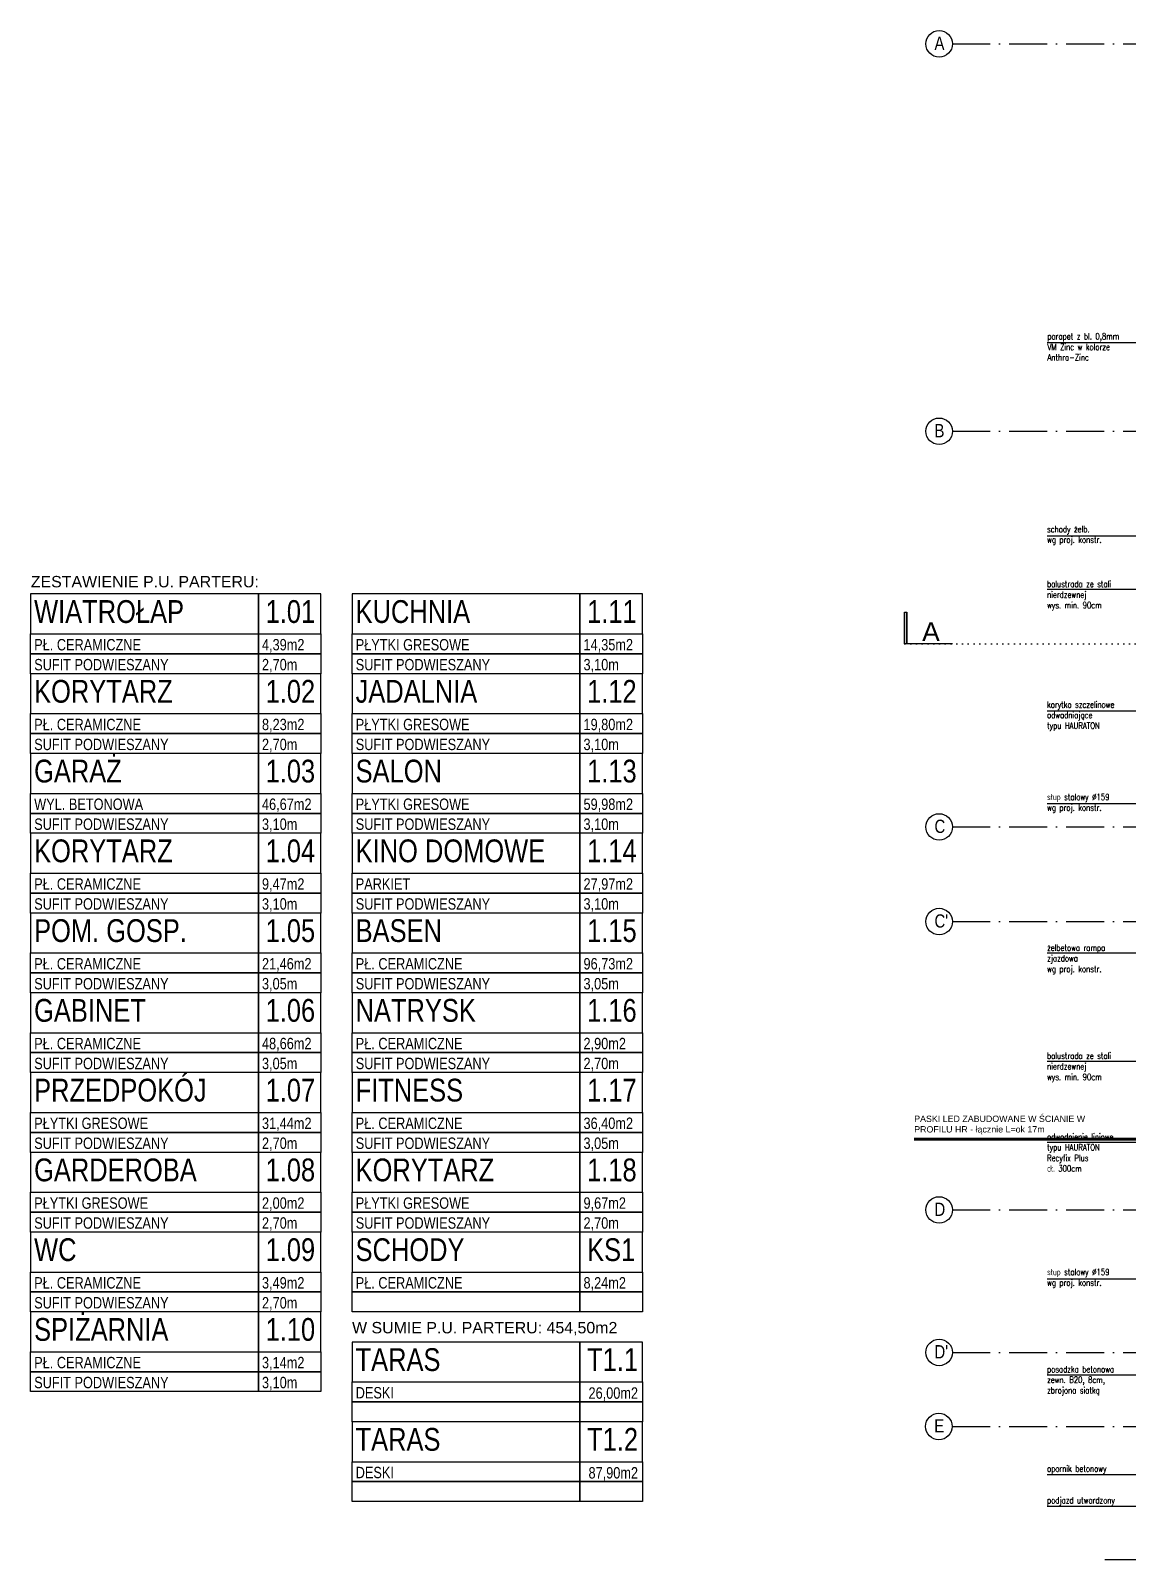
# Model space of a CAD drawing. Header units: millimetres. Extents: x 58205 to 122423, y 1055 to 94479.
# Drawn here: x 66597 to 68330, y 10519 to 12934 of the extents above; entities that cross this region are included whole.
import ezdxf

# ---------------------------------------------------------------- set-up
doc = ezdxf.new("R2010")
doc.units = ezdxf.units.MM
for name, pattern in [('0707_PB_080619_gn_xref$0$ACAD_ISO10W100', [18, 12, -3, 0, -3]), ('ACAD_ISO07W100', [3, 0, -3]), ('ACAD_ISO10W100', [18, 12, -3, 0, -3])]:
    doc.linetypes.add(name, pattern=pattern)
doc.layers.add('$ oświetlenie $', color=30, linetype='Continuous', lineweight=30)
for name, color, linetype in [('+48_OPISY', 3, 'Continuous'), ('+48_OPISY_POM', 3, 'Continuous'), ('+48_OSIE', 8, 'Continuous'), ('OPISY_POMIESZCZEŃ', 3, 'Continuous')]:
    doc.layers.add(name, color=color, linetype=linetype)
doc.styles.get("Standard").update_dxf_attribs({"font": 'ARIAL.TTF'})
doc.styles.add('WRP_ARIAL', font='ARIAL.TTF', dxfattribs={"width": 0.8})

# ---------------------------------------------------------------- blocks, each defined once
blk = doc.blocks.new('OZN_OSI')
at = {"layer": '+48_OSIE', "linetype": 'Continuous', "ltscale": 5}
blk.add_circle((0, -30), 30, dxfattribs=at)
at = {"layer": '+48_OSIE', "linetype": 'Continuous', "ltscale": 5, "style": 'WRP_ARIAL', "width": 0.8}
blk.add_attdef('NR', (-23.3, -43.5), '', height=30, dxfattribs=at)
blk = doc.blocks.new('metka')
at = {"layer": 'OPISY_POMIESZCZEŃ', "ltscale": 5}
for points in [[(0, -35), (200, -35), (200, 0), (0, 0)], [(200, -52.5), (0, -52.5), (0, -35), (200, -35)], [(200, -70), (0, -70), (0, -52.5), (200, -52.5)]]:
    blk.add_lwpolyline(points, close=True, dxfattribs=at)
at = {"layer": 'OPISY_POMIESZCZEŃ', "color": 3, "ltscale": 5, "style": 'WRP_ARIAL', "width": 0.8}
blk.add_attdef('NAZWA', (3.1, -25.4), '', height=20, dxfattribs=at)
at = {"layer": 'OPISY_POMIESZCZEŃ', "ltscale": 5, "style": 'WRP_ARIAL', "width": 0.8}
for tag, p in [('POSADZKA', (3.2, -49.5)), ('SUFIT', (3.2, -67))]:
    blk.add_attdef(tag, p, '', height=10, dxfattribs=at)
blk = doc.blocks.new('OPISY_POM_METKA')
at = {"layer": '+48_OPISY_POM', "ltscale": 5}
for points in [[(0, -70), (109.7, -70), (109.7, 0), (0, 0)], [(109.7, -105), (0, -105), (0, -70), (109.7, -70)]]:
    blk.add_lwpolyline(points, close=True, dxfattribs=at)
at = {"layer": '+48_OPISY_POM'}
blk.add_lwpolyline([(109.7, -140), (0, -140), (0, -105), (109.7, -105)], close=True, dxfattribs=at)
at = {"layer": '+48_OPISY_POM', "ltscale": 5, "style": 'WRP_ARIAL', "width": 0.8}
for tag, p, height in [('NRPOM', (25.8, -50.8), 40), ('POW', (6.4, -99), 20)]:
    blk.add_attdef(tag, p, '', height=height, dxfattribs=at)
at = {"layer": '+48_OPISY_POM', "style": 'WRP_ARIAL', "width": 0.8}
blk.add_attdef('H', (6.4, -134), '', height=20, dxfattribs=at)

msp = doc.modelspace()

# ---------------------------------------------------------------- hatches: boundary and pattern name
at = {"layer": '+48_OPISY', "ltscale": 5}
msp.add_hatch(color=256, dxfattribs=at).paths.add_polyline_path([(67977.621, 11965.692), (67977.621, 12015.692), (67981.621, 12015.692), (67981.621, 11965.692)])

# ---------------------------------------------------------------- linework, layer by layer
at = {"layer": '$ oświetlenie $', "color": 2, "lineweight": 60, "ltscale": 0.15}
msp.add_line((68364.484, 11183.019), (67993.218, 11183.019), dxfattribs=at)
at = {"layer": '+48_OPISY', "ltscale": 5}
for p, q in [((67977.621, 11965.692), (67977.621, 12015.692)), ((67981.621, 11965.692), (67981.621, 12015.692))]:
    msp.add_line(p, q, dxfattribs=at)
at = {"layer": '+48_OPISY', "linetype": 'ACAD_ISO07W100', "ltscale": 3}
msp.add_line((67978.621, 11965.692), (71638.157, 11965.692), dxfattribs=at)
at = {"layer": '+48_OPISY'}
for p, q in [((68755.958, 10810.107), (68203.193, 10810.107)), ((68624.637, 10652.677), (68203.193, 10652.677)), ((68720.996, 10602.719), (68203.193, 10602.719))]:
    msp.add_line(p, q, dxfattribs=at)
at = {"layer": '+48_OPISY', "linetype": '0707_PB_080619_gn_xref$0$ACAD_ISO10W100', "ltscale": 5}
msp.add_line((68294.484, 10519.217), (69543.503, 10519.217), dxfattribs=at)
at = {"layer": '+48_OPISY'}
for points in [[(68203.193, 12441.559), (68672.47, 12441.559)], [(68203.193, 12136.073), (68629.162, 12136.073)], [(68354.484, 12051.397), (68203.193, 12051.397)], [(68203.193, 11859.681), (68686.484, 11859.681)], [(68203.193, 11713.401), (68801.804, 11713.401)], [(68414.042, 11476.634), (68203.193, 11476.634)], [(68609.733, 11305.562), (68203.193, 11305.562)], [(68203.193, 11178.162), (68369.256, 11178.162)], [(68203.193, 10962.572), (68724.77, 10962.572)]]:
    msp.add_lwpolyline(points, dxfattribs=at)
at = {"layer": '+48_OPISY', "ltscale": 5}
msp.add_lwpolyline([(68053.621, 11965.692), (67977.621, 11965.692), (67977.621, 12015.692), (67981.621, 12015.692), (67981.621, 11965.692), (67977.621, 11965.692)], dxfattribs=at)
at = {"layer": '+48_OSIE', "linetype": 'ACAD_ISO10W100', "ltscale": 5}
for p, q in [((68053.193, 12913.217), (71642.384, 12913.217)), ((68053.193, 12301.217), (71642.384, 12301.217)), ((68053.193, 11676.217), (71642.384, 11676.217)), ((68053.193, 11526.7), (69596.135, 11526.7)), ((68053.193, 11071.217), (71642.384, 11071.217)), ((68053.193, 10846.217), (71642.384, 10846.217)), ((68053.193, 10729.217), (71642.384, 10729.217))]:
    msp.add_line(p, q, dxfattribs=at)

# ---------------------------------------------------------------- block references
at = {"layer": '+48_OPISY_POM', "xscale": 1.80000000000291, "yscale": 1.80000000000291, "zscale": 1.800000000002956}
for p, values in [((66596.777, 12044.227), {'NAZWA': 'WIATROŁAP', 'POSADZKA': 'PŁ. CERAMICZNE', 'SUFIT': 'SUFIT PODWIESZANY'}), ((67104.885, 12044.227), {'NAZWA': 'KUCHNIA', 'POSADZKA': 'PŁYTKI GRESOWE', 'SUFIT': 'SUFIT PODWIESZANY'}), ((66596.777, 11918.227), {'NAZWA': 'KORYTARZ', 'POSADZKA': 'PŁ. CERAMICZNE', 'SUFIT': 'SUFIT PODWIESZANY'}), ((67104.885, 11918.227), {'NAZWA': 'JADALNIA', 'POSADZKA': 'PŁYTKI GRESOWE', 'SUFIT': 'SUFIT PODWIESZANY'}), ((66596.777, 11792.227), {'NAZWA': 'GARAŻ', 'POSADZKA': 'WYL. BETONOWA', 'SUFIT': 'SUFIT PODWIESZANY'}), ((67104.885, 11792.227), {'NAZWA': 'SALON', 'POSADZKA': 'PŁYTKI GRESOWE', 'SUFIT': 'SUFIT PODWIESZANY'}), ((66596.777, 11666.227), {'NAZWA': 'KORYTARZ', 'POSADZKA': 'PŁ. CERAMICZNE', 'SUFIT': 'SUFIT PODWIESZANY'}), ((67104.885, 11666.227), {'NAZWA': 'KINO DOMOWE', 'POSADZKA': 'PARKIET', 'SUFIT': 'SUFIT PODWIESZANY'}), ((66596.777, 11540.227), {'NAZWA': 'POM. GOSP.', 'POSADZKA': 'PŁ. CERAMICZNE', 'SUFIT': 'SUFIT PODWIESZANY'}), ((67104.885, 11540.227), {'NAZWA': 'BASEN', 'POSADZKA': 'PŁ. CERAMICZNE', 'SUFIT': 'SUFIT PODWIESZANY'}), ((66596.777, 11414.227), {'NAZWA': 'GABINET', 'POSADZKA': 'PŁ. CERAMICZNE', 'SUFIT': 'SUFIT PODWIESZANY'}), ((67104.885, 11414.227), {'NAZWA': 'NATRYSK', 'POSADZKA': 'PŁ. CERAMICZNE', 'SUFIT': 'SUFIT PODWIESZANY'}), ((66596.777, 11288.227), {'NAZWA': 'PRZEDPOKÓJ', 'POSADZKA': 'PŁYTKI GRESOWE', 'SUFIT': 'SUFIT PODWIESZANY'}), ((67104.885, 11288.227), {'NAZWA': 'FITNESS', 'POSADZKA': 'PŁ. CERAMICZNE', 'SUFIT': 'SUFIT PODWIESZANY'}), ((66596.777, 11162.227), {'NAZWA': 'GARDEROBA', 'POSADZKA': 'PŁYTKI GRESOWE', 'SUFIT': 'SUFIT PODWIESZANY'}), ((67104.885, 11162.227), {'NAZWA': 'KORYTARZ', 'POSADZKA': 'PŁYTKI GRESOWE', 'SUFIT': 'SUFIT PODWIESZANY'}), ((66596.777, 11036.227), {'NAZWA': 'WC', 'POSADZKA': 'PŁ. CERAMICZNE', 'SUFIT': 'SUFIT PODWIESZANY'}), ((66596.777, 10910.227), {'NAZWA': 'SPIŻARNIA', 'POSADZKA': 'PŁ. CERAMICZNE', 'SUFIT': 'SUFIT PODWIESZANY'})]:
    msp.add_blockref('metka', p, dxfattribs=at).add_auto_attribs(values)
at = {"layer": '+48_OPISY_POM'}
ref = msp.add_blockref('OPISY_POM_METKA', (66956.777, 12044.227), dxfattribs=dict(at, xscale=0.8999999999941792, yscale=0.9000000000014552, zscale=0.900000000001478))
ref.add_attrib('H', '2,70m', (66962.495, 11923.649), dxfattribs={"height": 18, "style": 'WRP_ARIAL', "width": 0.8})
ref.add_attrib('NRPOM', '1.01', (66968.201, 11998.507), dxfattribs={"ltscale": 5, "height": 36, "style": 'WRP_ARIAL', "width": 0.8})
ref.add_attrib('POW', '4,39m2', (66962.495, 11955.149), dxfattribs={"ltscale": 5, "height": 18, "style": 'WRP_ARIAL', "width": 0.8})
ref = msp.add_blockref('OPISY_POM_METKA', (67464.885, 12044.227), dxfattribs=dict(at, xscale=0.8999999999941792, yscale=0.9000000000014552, zscale=0.900000000001478))
ref.add_attrib('H', '3,10m', (67470.603, 11923.649), dxfattribs={"height": 18, "style": 'WRP_ARIAL', "width": 0.8})
ref.add_attrib('NRPOM', '1.11', (67476.309, 11998.507), dxfattribs={"ltscale": 5, "height": 36, "style": 'WRP_ARIAL', "width": 0.8})
ref.add_attrib('POW', '14,35m2', (67470.603, 11955.149), dxfattribs={"ltscale": 5, "height": 18, "style": 'WRP_ARIAL', "width": 0.8})
ref = msp.add_blockref('OPISY_POM_METKA', (66956.777, 11918.227), dxfattribs=dict(at, xscale=0.8999999999941792, yscale=0.9000000000014552, zscale=0.900000000001478))
ref.add_attrib('H', '2,70m', (66962.495, 11797.649), dxfattribs={"height": 18, "style": 'WRP_ARIAL', "width": 0.8})
ref.add_attrib('NRPOM', '1.02', (66968.201, 11872.507), dxfattribs={"ltscale": 5, "height": 36, "style": 'WRP_ARIAL', "width": 0.8})
ref.add_attrib('POW', '8,23m2', (66962.495, 11829.149), dxfattribs={"ltscale": 5, "height": 18, "style": 'WRP_ARIAL', "width": 0.8})
ref = msp.add_blockref('OPISY_POM_METKA', (67464.885, 11918.227), dxfattribs=dict(at, xscale=0.8999999999941792, yscale=0.9000000000014552, zscale=0.900000000001478))
ref.add_attrib('H', '3,10m', (67470.603, 11797.649), dxfattribs={"height": 18, "style": 'WRP_ARIAL', "width": 0.8})
ref.add_attrib('NRPOM', '1.12', (67476.309, 11872.507), dxfattribs={"ltscale": 5, "height": 36, "style": 'WRP_ARIAL', "width": 0.8})
ref.add_attrib('POW', '19,80m2', (67470.603, 11829.149), dxfattribs={"ltscale": 5, "height": 18, "style": 'WRP_ARIAL', "width": 0.8})
ref = msp.add_blockref('OPISY_POM_METKA', (66956.777, 11792.227), dxfattribs=dict(at, xscale=0.8999999999941792, yscale=0.9000000000014552, zscale=0.900000000001478))
ref.add_attrib('H', '3,10m', (66962.495, 11671.649), dxfattribs={"height": 18, "style": 'WRP_ARIAL', "width": 0.8})
ref.add_attrib('NRPOM', '1.03', (66968.201, 11746.507), dxfattribs={"ltscale": 5, "height": 36, "style": 'WRP_ARIAL', "width": 0.8})
ref.add_attrib('POW', '46,67m2', (66962.495, 11703.149), dxfattribs={"ltscale": 5, "height": 18, "style": 'WRP_ARIAL', "width": 0.8})
ref = msp.add_blockref('OPISY_POM_METKA', (67464.885, 11792.227), dxfattribs=dict(at, xscale=0.8999999999941792, yscale=0.9000000000014552, zscale=0.900000000001478))
ref.add_attrib('H', '3,10m', (67470.603, 11671.649), dxfattribs={"height": 18, "style": 'WRP_ARIAL', "width": 0.8})
ref.add_attrib('NRPOM', '1.13', (67476.309, 11746.507), dxfattribs={"ltscale": 5, "height": 36, "style": 'WRP_ARIAL', "width": 0.8})
ref.add_attrib('POW', '59,98m2', (67470.603, 11703.149), dxfattribs={"ltscale": 5, "height": 18, "style": 'WRP_ARIAL', "width": 0.8})
ref = msp.add_blockref('OPISY_POM_METKA', (66956.777, 11666.227), dxfattribs=dict(at, xscale=0.8999999999941792, yscale=0.9000000000014552, zscale=0.900000000001478))
ref.add_attrib('H', '3,10m', (66962.495, 11545.649), dxfattribs={"height": 18, "style": 'WRP_ARIAL', "width": 0.8})
ref.add_attrib('NRPOM', '1.04', (66968.201, 11620.507), dxfattribs={"ltscale": 5, "height": 36, "style": 'WRP_ARIAL', "width": 0.8})
ref.add_attrib('POW', '9,47m2', (66962.495, 11577.149), dxfattribs={"ltscale": 5, "height": 18, "style": 'WRP_ARIAL', "width": 0.8})
ref = msp.add_blockref('OPISY_POM_METKA', (67464.885, 11666.227), dxfattribs=dict(at, xscale=0.8999999999941792, yscale=0.9000000000014552, zscale=0.900000000001478))
ref.add_attrib('H', '3,10m', (67470.603, 11545.649), dxfattribs={"height": 18, "style": 'WRP_ARIAL', "width": 0.8})
ref.add_attrib('NRPOM', '1.14', (67476.309, 11620.507), dxfattribs={"ltscale": 5, "height": 36, "style": 'WRP_ARIAL', "width": 0.8})
ref.add_attrib('POW', '27,97m2', (67470.603, 11577.149), dxfattribs={"ltscale": 5, "height": 18, "style": 'WRP_ARIAL', "width": 0.8})
ref = msp.add_blockref('OPISY_POM_METKA', (66956.777, 11540.227), dxfattribs=dict(at, xscale=0.9000000000014552, yscale=0.8999999999996362, zscale=0.8999999999984084))
ref.add_attrib('H', '3,05m', (66962.495, 11419.649), dxfattribs={"height": 18, "style": 'WRP_ARIAL', "width": 0.8})
ref.add_attrib('NRPOM', '1.05', (66968.201, 11494.507), dxfattribs={"ltscale": 5, "height": 36, "style": 'WRP_ARIAL', "width": 0.8})
ref.add_attrib('POW', '21,46m2', (66962.495, 11451.149), dxfattribs={"ltscale": 5, "height": 18, "style": 'WRP_ARIAL', "width": 0.8})
ref = msp.add_blockref('OPISY_POM_METKA', (67464.885, 11540.227), dxfattribs=dict(at, xscale=0.8999999999941792, yscale=0.8999999999814463, zscale=0.8999999999811651))
ref.add_attrib('H', '3,05m', (67470.603, 11419.649), dxfattribs={"height": 18, "style": 'WRP_ARIAL', "width": 0.8})
ref.add_attrib('NRPOM', '1.15', (67476.309, 11494.507), dxfattribs={"ltscale": 5, "height": 36, "style": 'WRP_ARIAL', "width": 0.8})
ref.add_attrib('POW', '96,73m2', (67470.603, 11451.149), dxfattribs={"ltscale": 5, "height": 18, "style": 'WRP_ARIAL', "width": 0.8})
ref = msp.add_blockref('OPISY_POM_METKA', (66956.777, 11414.227), dxfattribs=dict(at, xscale=0.9000000000014552, yscale=0.8999999999996362, zscale=0.8999999999984084))
ref.add_attrib('H', '3,05m', (66962.495, 11293.649), dxfattribs={"height": 18, "style": 'WRP_ARIAL', "width": 0.8})
ref.add_attrib('NRPOM', '1.06', (66968.201, 11368.507), dxfattribs={"ltscale": 5, "height": 36, "style": 'WRP_ARIAL', "width": 0.8})
ref.add_attrib('POW', '48,66m2', (66962.495, 11325.149), dxfattribs={"ltscale": 5, "height": 18, "style": 'WRP_ARIAL', "width": 0.8})
ref = msp.add_blockref('OPISY_POM_METKA', (67464.885, 11414.227), dxfattribs=dict(at, xscale=0.8999999999941792, yscale=0.8999999999814463, zscale=0.8999999999811651))
ref.add_attrib('H', '2,70m', (67470.603, 11293.649), dxfattribs={"height": 18, "style": 'WRP_ARIAL', "width": 0.8})
ref.add_attrib('NRPOM', '1.16', (67476.309, 11368.507), dxfattribs={"ltscale": 5, "height": 36, "style": 'WRP_ARIAL', "width": 0.8})
ref.add_attrib('POW', '2,90m2', (67470.603, 11325.149), dxfattribs={"ltscale": 5, "height": 18, "style": 'WRP_ARIAL', "width": 0.8})
ref = msp.add_blockref('OPISY_POM_METKA', (66956.777, 11288.227), dxfattribs=dict(at, xscale=0.8999999999941792, yscale=0.9000000000014552, zscale=0.900000000001478))
ref.add_attrib('H', '2,70m', (66962.495, 11167.649), dxfattribs={"height": 18, "style": 'WRP_ARIAL', "width": 0.8})
ref.add_attrib('NRPOM', '1.07', (66968.201, 11242.507), dxfattribs={"ltscale": 5, "height": 36, "style": 'WRP_ARIAL', "width": 0.8})
ref.add_attrib('POW', '31,44m2', (66962.495, 11199.149), dxfattribs={"ltscale": 5, "height": 18, "style": 'WRP_ARIAL', "width": 0.8})
ref = msp.add_blockref('OPISY_POM_METKA', (67464.885, 11288.227), dxfattribs=dict(at, xscale=0.8999999999941792, yscale=0.8999999999832653, zscale=0.8999999999811651))
ref.add_attrib('H', '3,05m', (67470.603, 11167.649), dxfattribs={"height": 18, "style": 'WRP_ARIAL', "width": 0.8})
ref.add_attrib('NRPOM', '1.17', (67476.309, 11242.507), dxfattribs={"ltscale": 5, "height": 36, "style": 'WRP_ARIAL', "width": 0.8})
ref.add_attrib('POW', '36,40m2', (67470.603, 11199.149), dxfattribs={"ltscale": 5, "height": 18, "style": 'WRP_ARIAL', "width": 0.8})
ref = msp.add_blockref('OPISY_POM_METKA', (66956.777, 11162.227), dxfattribs=dict(at, xscale=0.9000000000014552, yscale=0.8999999999975898, zscale=0.8999999999984084))
ref.add_attrib('H', '2,70m', (66962.495, 11041.649), dxfattribs={"height": 18, "style": 'WRP_ARIAL', "width": 0.8})
ref.add_attrib('NRPOM', '1.08', (66968.201, 11116.507), dxfattribs={"ltscale": 5, "height": 36, "style": 'WRP_ARIAL', "width": 0.8})
ref.add_attrib('POW', '2,00m2', (66962.495, 11073.149), dxfattribs={"ltscale": 5, "height": 18, "style": 'WRP_ARIAL', "width": 0.8})
ref = msp.add_blockref('OPISY_POM_METKA', (67464.885, 11162.227), dxfattribs=dict(at, xscale=0.8999999999941792, yscale=0.9000000000014552, zscale=0.900000000001478))
ref.add_attrib('H', '2,70m', (67470.603, 11041.649), dxfattribs={"height": 18, "style": 'WRP_ARIAL', "width": 0.8})
ref.add_attrib('NRPOM', '1.18', (67476.309, 11116.507), dxfattribs={"ltscale": 5, "height": 36, "style": 'WRP_ARIAL', "width": 0.8})
ref.add_attrib('POW', '9,67m2', (67470.603, 11073.149), dxfattribs={"ltscale": 5, "height": 18, "style": 'WRP_ARIAL', "width": 0.8})
ref = msp.add_blockref('OPISY_POM_METKA', (66956.777, 11036.227), dxfattribs=dict(at, xscale=0.9000000000014552, yscale=0.8999999999996362, zscale=0.8999999999984084))
ref.add_attrib('H', '2,70m', (66962.495, 10915.649), dxfattribs={"height": 18, "style": 'WRP_ARIAL', "width": 0.8})
ref.add_attrib('NRPOM', '1.09', (66968.201, 10990.507), dxfattribs={"ltscale": 5, "height": 36, "style": 'WRP_ARIAL', "width": 0.8})
ref.add_attrib('POW', '3,49m2', (66962.495, 10947.149), dxfattribs={"ltscale": 5, "height": 18, "style": 'WRP_ARIAL', "width": 0.8})
ref = msp.add_blockref('metka', (67104.885, 11036.227), dxfattribs=dict(at, xscale=1.80000000000291, yscale=1.80000000000291, zscale=1.800000000002956))
ref.add_attrib('NAZWA', 'SCHODY', (67110.391, 10990.507), dxfattribs={"layer": 'OPISY_POMIESZCZEŃ', "color": 3, "ltscale": 5, "height": 36, "style": 'WRP_ARIAL', "width": 0.8})
ref.add_attrib('POSADZKA', 'PŁ. CERAMICZNE', (67110.603, 10947.149), dxfattribs={"layer": 'OPISY_POMIESZCZEŃ', "ltscale": 5, "height": 18, "style": 'WRP_ARIAL', "width": 0.8})
ref = msp.add_blockref('OPISY_POM_METKA', (67464.885, 11036.227), dxfattribs=dict(at, xscale=0.8999999999941792, yscale=0.9000000000014552, zscale=0.900000000001478))
ref.add_attrib('NRPOM', 'KS1', (67476.309, 10990.507), dxfattribs={"ltscale": 5, "height": 36, "style": 'WRP_ARIAL', "width": 0.8})
ref.add_attrib('POW', '8,24m2', (67470.603, 10947.149), dxfattribs={"ltscale": 5, "height": 18, "style": 'WRP_ARIAL', "width": 0.8})
ref = msp.add_blockref('OPISY_POM_METKA', (66956.777, 10910.227), dxfattribs=dict(at, xscale=0.8999999999941792, yscale=0.9000000000014552, zscale=0.900000000001478))
ref.add_attrib('H', '3,10m', (66962.495, 10789.649), dxfattribs={"height": 18, "style": 'WRP_ARIAL', "width": 0.8})
ref.add_attrib('NRPOM', '1.10', (66968.201, 10864.507), dxfattribs={"ltscale": 5, "height": 36, "style": 'WRP_ARIAL', "width": 0.8})
ref.add_attrib('POW', '3,14m2', (66962.495, 10821.149), dxfattribs={"ltscale": 5, "height": 18, "style": 'WRP_ARIAL', "width": 0.8})
ref = msp.add_blockref('metka', (67104.885, 10862.577), dxfattribs=dict(at, xscale=1.80000000000291, yscale=1.80000000000291, zscale=1.800000000002956))
ref.add_attrib('NAZWA', 'TARAS', (67110.391, 10816.857), dxfattribs={"layer": 'OPISY_POMIESZCZEŃ', "color": 3, "ltscale": 5, "height": 36, "style": 'WRP_ARIAL', "width": 0.8})
ref.add_attrib('POSADZKA', 'DESKI', (67110.603, 10773.499), dxfattribs={"layer": 'OPISY_POMIESZCZEŃ', "ltscale": 5, "height": 18, "style": 'WRP_ARIAL', "width": 0.8})
ref = msp.add_blockref('OPISY_POM_METKA', (67464.885, 10862.577), dxfattribs=dict(at, xscale=0.8999999999941792, yscale=0.9000000000014552, zscale=0.900000000001478))
ref.add_attrib('NRPOM', 'T1.1', (67476.309, 10816.857), dxfattribs={"ltscale": 5, "height": 36, "style": 'WRP_ARIAL', "width": 0.8})
ref.add_attrib('POW', '26,00m2', (67478.511, 10773.03), dxfattribs={"ltscale": 5, "height": 18, "style": 'WRP_ARIAL', "width": 0.8})
ref = msp.add_blockref('metka', (67104.885, 10736.577), dxfattribs=dict(at, xscale=1.80000000000291, yscale=1.80000000000291, zscale=1.800000000002956))
ref.add_attrib('NAZWA', 'TARAS', (67110.391, 10690.857), dxfattribs={"layer": 'OPISY_POMIESZCZEŃ', "color": 3, "ltscale": 5, "height": 36, "style": 'WRP_ARIAL', "width": 0.8})
ref.add_attrib('POSADZKA', 'DESKI', (67110.603, 10647.499), dxfattribs={"layer": 'OPISY_POMIESZCZEŃ', "ltscale": 5, "height": 18, "style": 'WRP_ARIAL', "width": 0.8})
ref = msp.add_blockref('OPISY_POM_METKA', (67464.885, 10736.577), dxfattribs=dict(at, xscale=0.8999999999941792, yscale=0.9000000000014552, zscale=0.900000000001478))
ref.add_attrib('NRPOM', 'T1.2', (67476.309, 10690.857), dxfattribs={"ltscale": 5, "height": 36, "style": 'WRP_ARIAL', "width": 0.8})
ref.add_attrib('POW', '87,90m2', (67478.511, 10647.03), dxfattribs={"ltscale": 5, "height": 18, "style": 'WRP_ARIAL', "width": 0.8})
at = {"layer": '+48_OSIE'}
ref = msp.add_blockref('OZN_OSI', (68032.621, 12934.217), dxfattribs=dict(at, xscale=0.7000000000007276, yscale=0.6999999999998181, zscale=0.7))
ref.add_attrib('NR', 'A', (68025.292, 12903.738), dxfattribs={"linetype": 'Continuous', "ltscale": 5, "height": 21, "style": 'WRP_ARIAL', "width": 0.8})
ref = msp.add_blockref('OZN_OSI', (68032.621, 12322.217), dxfattribs=dict(at, xscale=0.7000000000007276, yscale=0.6999999999998181, zscale=0.7))
ref.add_attrib('NR', 'B', (68025.292, 12291.738), dxfattribs={"linetype": 'Continuous', "ltscale": 5, "height": 21, "style": 'WRP_ARIAL', "width": 0.8})
ref = msp.add_blockref('OZN_OSI', (68032.621, 11697.217), dxfattribs=dict(at, xscale=0.7000000000007276, yscale=0.6999999999998181, zscale=0.7))
ref.add_attrib('NR', 'C', (68025.292, 11666.738), dxfattribs={"linetype": 'Continuous', "ltscale": 5, "height": 21, "style": 'WRP_ARIAL', "width": 0.8})
ref = msp.add_blockref('OZN_OSI', (68032.619, 11547.7), dxfattribs=dict(at, xscale=0.7000000000007276, yscale=0.6999999999998181, zscale=0.7))
ref.add_attrib('NR', "C'", (68025.29, 11517.221), dxfattribs={"linetype": 'Continuous', "ltscale": 5, "height": 21, "style": 'WRP_ARIAL', "width": 0.8})
ref = msp.add_blockref('OZN_OSI', (68032.621, 11092.217), dxfattribs=dict(at, xscale=0.7000000000007276, yscale=0.6999999999998181, zscale=0.7))
ref.add_attrib('NR', 'D', (68025.292, 11061.738), dxfattribs={"linetype": 'Continuous', "ltscale": 5, "height": 21, "style": 'WRP_ARIAL', "width": 0.8})
ref = msp.add_blockref('OZN_OSI', (68032.621, 10867.217), dxfattribs=dict(at, xscale=0.7000000000007276, yscale=0.6999999999998181, zscale=0.7))
ref.add_attrib('NR', "D'", (68025.292, 10836.738), dxfattribs={"linetype": 'Continuous', "ltscale": 5, "height": 21, "style": 'WRP_ARIAL', "width": 0.8})
ref = msp.add_blockref('OZN_OSI', (68032.193, 10750.217), dxfattribs=dict(at, xscale=0.7000000000007276, yscale=0.6999999999998181, zscale=0.7))
ref.add_attrib('NR', 'E', (68024.864, 10719.738), dxfattribs={"linetype": 'Continuous', "ltscale": 5, "height": 21, "style": 'WRP_ARIAL', "width": 0.8})

# ---------------------------------------------------------------- texts
at = {"layer": '$ oświetlenie $', "color": 2, "lineweight": 60, "ltscale": 0.15, "insert": (67993.218, 11220.279), "char_height": 10, "width": 314.99628, "attachment_point": 1}
msp.add_mtext('PASKI LED ZABUDOWANE W ŚCIANIE W PROFILU HR - łącznie L=ok 17m', dxfattribs=at)
at = {"layer": '+48_OPISY', "char_height": 10, "width": 235.93626, "attachment_point": 1, "style": 'WRP_ARIAL'}
for s, insert in [('{\\Fromans|c238;parapet z bl. 0,8mm \\PVM Zinc w kolorze \\PAnthra-Zinc}', (68203.768, 12456.316)), ('{\\Fromans|c238;schody żelb.\\Pwg proj. konstr. }', (68203.193, 12151.671)), ('{\\Fromans|c238;balustrada ze stali\\Pnierdzewnej \\Pwys. min. 90cm}', (68203.193, 12064.96)), ('{\\Fromans|c238;korytko szczelinowe \\Podwadniające \\Ptypu HAURATON }', (68203.193, 11874.661)), ('{\\Fromans|c238;słup stalowy %%C159\\Pwg proj. konstr. }', (68203.193, 11728.605)), ('{\\Fromans|c238;żelbetowa rampa \\Pzjazdowa \\Pwg proj. konstr.}', (68203.193, 11490.431)), ('{\\Fromans|c238;balustrada ze stali\\Pnierdzewnej \\Pwys. min. 90cm}', (68203.193, 11319.784)), ('{\\Fromans|c238;odwodnienie liniowe \\Ptypu HAURATON \\PRecyfix Plus \\Pdł. 300cm}', (68203.193, 11191.821)), ('{\\Fromans|c238;słup stalowy %%C159\\Pwg proj. konstr. }', (68203.193, 10978.166)), ('{\\Fromans|c238;posadzka betonowa \\Pzewn. B20, 8cm, \\Pzbrojona siatką }', (68203.193, 10824.631)), ('{\\Fromans|c238;opornik betonowy }', (68203.193, 10667.583)), ('{\\Fromans|c238;podjazd utwardzony}', (68203.193, 10617.741))]:
    msp.add_mtext(s, dxfattribs=dict(at, insert=insert))
at = {"layer": '+48_OPISY', "ltscale": 5}
msp.add_attdef('A', (68005.701, 11969.724), 'A', height=30, rotation=360, dxfattribs=at)
at = {"layer": '+48_OPISY_POM', "char_height": 18, "width": 18081.21238, "attachment_point": 1}
for s, insert in [('ZESTAWIENIE P.U. PARTERU:', (66597.167, 12072.721)), ('W SUMIE P.U. PARTERU: 454,50m2', (67104.885, 10894.325))]:
    msp.add_mtext(s, dxfattribs=dict(at, insert=insert))

doc.saveas('drawing.dxf')
